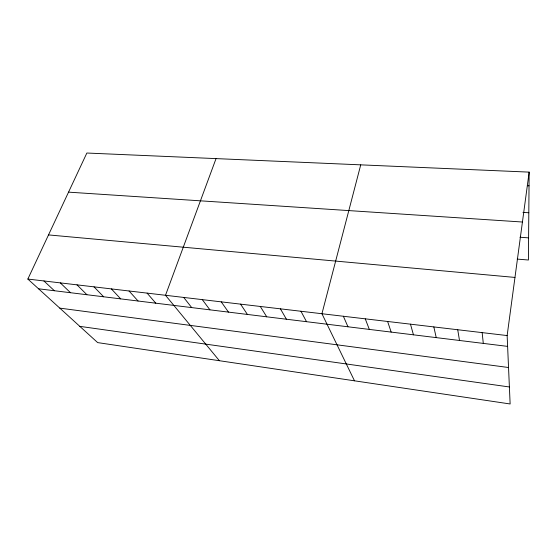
<?xml version="1.0" encoding="UTF-8"?>
<svg xmlns="http://www.w3.org/2000/svg" width="557" height="557" viewBox="0 0 557 557"><rect width="100%" height="100%" fill="white"/><g stroke="black" fill="none" stroke-linecap="round" stroke-linejoin="round"><path stroke-width="0.84" d="M529.15 172.12L507.142 335.565L510.135 403.971L97.663 342.604L27.85 279.057L86.857 153.029L529.15 172.12L528.412 260.015L517.168 259.089M360.734 164.851L321.939 313.73L354.496 380.814M216.046 158.606L165.506 295.287L219.395 360.713M527.34 185.725L529.032 185.808M522.946 212.391L528.809 212.753M68.546 192.144L522.431 222.02M519.939 237.233L528.593 237.867M48.522 234.915L514.967 277.428M27.85 279.057L507.142 335.565M38.537 288.791L507.615 346.384M59.78 308.125L508.541 367.509M79.811 326.353L509.39 386.976M43.933 280.958L54.37 290.733M60.316 282.886L70.488 292.71M77.012 284.857L86.913 294.73M94.029 286.862L103.644 296.784M111.379 288.909L120.688 298.879M129.064 290.991L138.066 301.01M147.104 293.121L155.779 303.182M183.719 297.438L191.699 307.596M202.288 299.624L209.912 309.831M221.233 301.859L228.481 312.108M240.561 304.136L247.412 314.433M260.286 306.461L266.719 316.808M280.415 308.836L286.416 319.224M300.961 311.259L306.517 321.695M343.37 316.258L347.965 326.785M365.253 318.841L369.34 329.41M387.616 321.473L391.167 332.09M410.474 324.167L413.454 334.827M433.833 326.924L436.235 337.619M457.722 329.737L459.504 340.48M482.153 332.62L483.295 343.397"/></g></svg>
